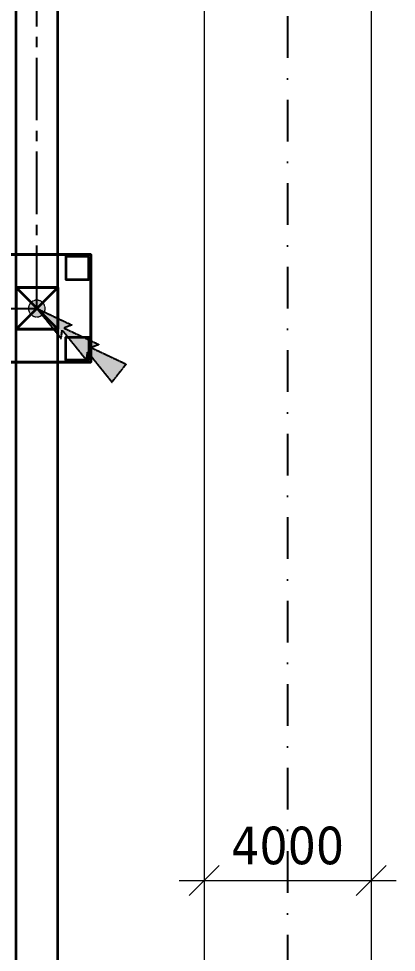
# Model space of a CAD drawing. Header units: millimetres. Extents: x 37084 to 180780, y -153145 to -16322.
# Drawn here: x 149247 to 158284, y -106169 to -83805 of the extents above; entities that cross this region are included whole.
import ezdxf

# ---------------------------------------------------------------- set-up
doc = ezdxf.new("R2010")
doc.units = ezdxf.units.MM
doc.header["$MEASUREMENT"] = 0
for name, pattern in [('CENTER2', [1.125, 0.75, -0.125, 0.125, -0.125]), ('DASHDOT', [1, 0.5, -0.25, 0, -0.25]), ('NDK - Tang 2$0$CONTINU', [0])]:
    doc.linetypes.add(name, pattern=pattern)
for name, color, linetype, lineweight in [('00', 5, 'Continuous', 9), ('0_Kich thuoc', 1, 'Continuous', 20), ('1_DayCS', 30, 'CENTER2', 25), ('1_KimCS', 30, 'CENTER2', 25), ('POST', 5, 'Continuous', 35)]:
    doc.layers.add(name, color=color, linetype=linetype, lineweight=lineweight)
doc.layers.add('0_Central_Road', color=7, linetype='Continuous')
doc.styles.add('Tahoma-R', font='tahoma.ttf')
doc.styles.add('Tohama-R', font='tahoma.ttf')
doc.dimstyles.new('DIM 600', dxfattribs={"dimscale": 600, "dimtxt": 1.5, "dimasz": 1.2, "dimexe": 1.25, "dimexo": 0.6, "dimgap": 0.6, "dimtad": 1, "dimdec": 0, "dimzin": 0, "dimdsep": 46, "dimtxsty": 'Tohama-R', "dimblk": 'OBLIQUE', "dimcen": 0, "dimdle": 1, "dimclrt": 1, "dimadec": 0, "dimazin": 0, "dimtfac": 1, "dimtdec": 0, "dimtmove": 0, "dimatfit": 3, "dimldrblk": 'OBLIQUE', "dimfxl": 1, "dimtolj": 1, "dimtzin": 0, "dimlwd": 18, "dimlwe": 18, "dimarcsym": 0})

# ---------------------------------------------------------------- blocks, each defined once
blk = doc.blocks.new('_OBLIQUE')
at = {"color": 0, "linetype": 'ByBlock', "ltscale": 200}
blk.add_line((-0.5, -0.5), (0.5, 0.5), dxfattribs=at)
blk = doc.blocks.new('*D93')
at = {"layer": '0_Kich thuoc', "color": 0, "linetype": 'NDK - Tang 2$0$CONTINU', "lineweight": 18}
for p, q in [((153684, -103959), (153684, -105196)), ((157684, -103959), (157684, -105196)), ((153084, -104446), (158284, -104446))]:
    blk.add_line(p, q, dxfattribs=at)
at = {"layer": 'Defpoints', "color": 0, "lineweight": 20}
for p in [(153684, -103599), (157684, -103599), (157684, -104446)]:
    blk.add_point(p, dxfattribs=at)
at = {"layer": '0_Kich thuoc', "color": 0, "lineweight": 18, "xscale": 720, "yscale": 720, "zscale": 720, "rotation": 180}
blk.add_blockref('_OBLIQUE', (153684, -104446), dxfattribs=at)
at = {"layer": '0_Kich thuoc', "color": 0, "lineweight": 18, "xscale": 720, "yscale": 720, "zscale": 720}
blk.add_blockref('_OBLIQUE', (157684, -104446), dxfattribs=at)
at = {"layer": '0_Kich thuoc', "color": 1, "insert": (155684, -103617), "char_height": 900, "attachment_point": 5, "style": 'Tahoma-R'}
blk.add_mtext('\\A1;4000', dxfattribs=at)
blk = doc.blocks.new('X220 NC')
at = {"color": 0, "linetype": 'ByBlock', "lineweight": -2, "ltscale": 4500}
for p, q in [((3752640, -136418), (3751640, -137418)), ((3751640, -136418), (3752640, -137418)), ((3751640, -153418), (3751640, -137418)), ((3752640, -153418), (3752640, -137418)), ((3752640, -153418), (3751640, -154418)), ((3751640, -153418), (3752640, -154418))]:
    blk.add_line(p, q, dxfattribs=at)
for points in [[(3753431, -138209), (3750849, -138209), (3750849, -135627), (3753431, -135627)], [(3750899, -135677), (3751449, -135677), (3751449, -136227), (3750899, -136227)], [(3753381, -135677), (3752831, -135677), (3752831, -136227), (3753381, -136227)], [(3751640, -137418), (3752640, -137418), (3752640, -136418), (3751640, -136418)], [(3752640, -137418), (3751640, -137418), (3751640, -136418), (3752640, -136418)], [(3750899, -138159), (3751449, -138159), (3751449, -137609), (3750899, -137609)], [(3753381, -138159), (3752831, -138159), (3752831, -137609), (3753381, -137609)], [(3753431, -152627), (3750849, -152627), (3750849, -155209), (3753431, -155209)], [(3750899, -152677), (3751449, -152677), (3751449, -153227), (3750899, -153227)], [(3753381, -152677), (3752831, -152677), (3752831, -153227), (3753381, -153227)], [(3751640, -154418), (3752640, -154418), (3752640, -153418), (3751640, -153418)], [(3751640, -153418), (3752640, -153418), (3752640, -154418), (3751640, -154418)], [(3752640, -153418), (3751640, -153418), (3751640, -154418), (3752640, -154418)], [(3750899, -155159), (3751449, -155159), (3751449, -154609), (3750899, -154609)], [(3753381, -155159), (3752831, -155159), (3752831, -154609), (3753381, -154609)]]:
    blk.add_lwpolyline(points, close=True, dxfattribs=at)
blk = doc.blocks.new('DAY')
at = {"lineweight": 20}
h = blk.add_hatch(color=0, dxfattribs=at)
edge = h.paths.add_edge_path()
edge.add_arc((0, 0), 200, 0, 360)
at = {"color": 0, "lineweight": 20}
blk.add_circle((0, 0), 200, dxfattribs=at)
blk = doc.blocks.new('ROD')
at = {"layer": '1_KimCS'}
h = blk.add_hatch(dxfattribs=at)
h.set_pattern_fill('ANGLE', color=6)
h.set_pattern_definition([(0, (0, 0), (0, 6.985), [5.08, -1.905]), (90, (0, 0), (-6.985, 4e-16), [5.08, -1.905])])
h.paths.add_polyline_path([(747, 1420), (1021, 2304), (1498, 2027), (865, 1351), (1065, 1351), (432, 676), (633, 676), (0, 0), (274, 884), (374, 710), (648, 1594)])
at = {"layer": '1_KimCS', "flags": 128}
for points in [[(747, 1420), (1021, 2304), (1498, 2027)], [(865, 1351), (1498, 2027), (1498, 2027)], [(374, 710), (648, 1594), (747, 1420)], [(432, 676), (1065, 1351), (865, 1351)], [(0, 0), (274, 884), (374, 710)], [(0, 0), (633, 676), (432, 676)]]:
    blk.add_lwpolyline(points, dxfattribs=at)

msp = doc.modelspace()

# ---------------------------------------------------------------- linework, layer by layer
at = {"layer": '00'}
for p, q in [((157683.9, -65744.6, 0), (157683.9, -122048.1, 0)), ((153683.9, -75741.8, 0), (153683.9, -121744.6, 0))]:
    msp.add_line(p, q, dxfattribs=at)
at = {"layer": '0_Central_Road', "color": 4, "linetype": 'DASHDOT', "ltscale": 2000}
msp.add_line((155683.9, -75744.6, 0), (155683.9, -122744.6, 0), dxfattribs=at)
at = {"layer": '1_DayCS', "lineweight": 25, "ltscale": 2000}
for p, q in [((149679.3, -90739.9, 0), (149678.5, -51931.9, 0)), ((47695.1, -90749.8, 0), (149683.9, -90744.6, 0))]:
    msp.add_line(p, q, dxfattribs=at)

# ---------------------------------------------------------------- block references
at = {"layer": '1_DayCS', "lineweight": 25, "xscale": -1}
msp.add_blockref('DAY', (149680.1, -90748.4, 0), dxfattribs=at)
at = {"layer": '1_KimCS', "lineweight": 25, "xscale": -1, "rotation": 201.5822124969343}
msp.add_blockref('ROD', (149681.1, -90745.9, 0), dxfattribs=at)
at = {"layer": '1_KimCS', "lineweight": 25, "xscale": -1}
msp.add_blockref('DAY', (149680.1, -90748.4, 0), dxfattribs=at)
at = {"layer": 'POST', "xscale": -1}
for p in [(3901824.2, 63173.6, 0), (3901824.2, 46173.6, 0)]:
    msp.add_blockref('X220 NC', p, dxfattribs=at)

# ---------------------------------------------------------------- dimensions: what is measured, and where the dimension line sits
at = {"layer": '0_Kich thuoc'}
dim = msp.add_linear_dim(base=(157683.9, -104445.8, 0), p1=(153683.9, -103599, 0), p2=(157683.9, -103599, 0), dimstyle='DIM 600', override={"dimtxsty": 'Tahoma-R'}, dxfattribs=at)
dim.commit()
dim.dimension.update_dxf_attribs({"geometry": '*D93', "text_midpoint": (155683.9, -103617.3, 0)})

doc.saveas('drawing.dxf')
